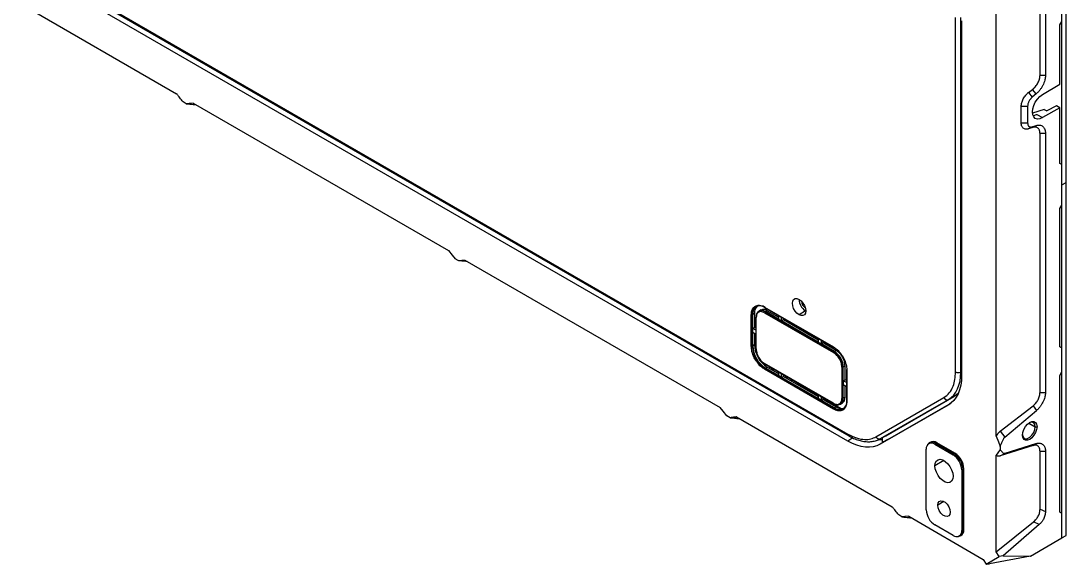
# Model space of a CAD drawing. Header units: millimetres. Extents: x 9226 to 36041, y 16031 to 21779.
# Drawn here: x 11479.8 to 11887.8, y 17393.8 to 17605.8 of the extents above; entities that cross this region are included whole.
import ezdxf

# ---------------------------------------------------------------- set-up
doc = ezdxf.new("R2010")
doc.units = ezdxf.units.MM

msp = doc.modelspace()

# ---------------------------------------------------------------- linework, layer by layer
at = {"color": 7, "linetype": 'Continuous', "lineweight": -3}
for p, q in [((11886.124, 17541.835), (11886.124, 17679.627)), ((11887.751, 17542.774), (11887.751, 17680.566)), ((11497.143, 17620.899), (11802.617, 17444.553)), ((11802.617, 17441.805), (11497.143, 17618.151)), ((11497.454, 17620.212), (11802.928, 17443.866)), ((11860.516, 17443.679), (11860.516, 17613.879)), ((11877.568, 17584.6), (11877.568, 17615.434)), ((11879.69, 17615.434), (11879.69, 17584.6)), ((11886.124, 17605.566), (11886.124, 17614.875)), ((11479.841, 17612.475), (11540.613, 17577.392)), ((11844.571, 17468.78), (11844.571, 17607.188)), ((11846.664, 17468.765), (11846.664, 17607.172)), ((11846.951, 17605.814), (11846.951, 17467.407)), ((11885.347, 17604.219), (11886.124, 17605.566)), ((11885.347, 17581.127), (11885.347, 17604.219)), ((11877.568, 17584.6), (11879.69, 17584.6)), ((11878.488, 17577.029), (11885.347, 17581.127)), ((11873.139, 17577.931), (11874.674, 17579.099)), ((11873.139, 17577.931), (11874.56, 17576.071)), ((11876.048, 17577.301), (11874.56, 17576.071)), ((11876.048, 17577.301), (11874.674, 17579.099)), ((11544.371, 17573.495), (11543.119, 17574.217)), ((11547.017, 17573.694), (11646.677, 17516.162)), ((11870.245, 17566.011), (11870.245, 17572.43)), ((11872.74, 17572.43), (11870.245, 17572.43)), ((11872.74, 17572.43), (11872.74, 17566.011)), ((11879.136, 17571.283), (11874.619, 17569.849)), ((11876.14, 17569.248), (11876.278, 17569.323)), ((11876.278, 17569.323), (11878.488, 17568.047)), ((11885.347, 17571.868), (11878.488, 17568.047)), ((11879.136, 17571.283), (11880.185, 17570.677)), ((11883.958, 17572.67), (11880.185, 17570.677)), ((11885.347, 17571.868), (11883.958, 17572.67)), ((11885.347, 17550.205), (11885.347, 17571.868)), ((11870.245, 17566.011), (11872.74, 17566.011)), ((11874.56, 17564.47), (11876.048, 17564.959)), ((11874.674, 17564.195), (11876.048, 17564.959)), ((11874.56, 17564.47), (11873.139, 17563.68)), ((11874.674, 17564.195), (11873.139, 17563.68)), ((11877.568, 17460.807), (11877.568, 17561.864)), ((11879.69, 17561.864), (11877.568, 17561.864)), ((11879.69, 17561.864), (11879.69, 17460.807)), ((11886.124, 17549.756), (11885.347, 17550.205)), ((11886.124, 17533.915), (11886.124, 17549.756)), ((11886.124, 17541.835), (11887.751, 17542.774)), ((11886.124, 17404.044), (11886.124, 17541.835)), ((11887.751, 17404.983), (11887.751, 17542.774)), ((11885.347, 17532.568), (11886.124, 17533.915)), ((11885.347, 17478.554), (11885.347, 17532.568)), ((11650.437, 17512.264), (11649.323, 17512.907)), ((11653.083, 17512.464), (11752.743, 17454.931)), ((11766.125, 17491.613), (11765.455, 17491.184)), ((11766.125, 17491.613), (11766.125, 17486.191)), ((11767.878, 17492.534), (11767.732, 17492.436)), ((11768.797, 17493.004), (11768.062, 17492.64)), ((11770.088, 17494.113), (11796.958, 17478.601)), ((11770.088, 17491.887), (11796.958, 17476.375)), ((11770.15, 17493.976), (11797.02, 17478.464)), ((11770.289, 17492.247), (11770.442, 17492.345)), ((11770.289, 17492.247), (11797.159, 17476.736)), ((11770.442, 17492.345), (11771.149, 17492.71)), ((11775.453, 17489.452), (11770.442, 17492.345)), ((11770.443, 17493.807), (11770.443, 17492.956)), ((11775.453, 17490.225), (11771.149, 17492.71)), ((11785.998, 17492.695), (11783.523, 17491.116)), ((11785.998, 17492.695), (11786.128, 17492.624)), ((11764.882, 17478.858), (11764.882, 17491.106)), ((11765.455, 17491.184), (11765.294, 17491.1)), ((11765.294, 17478.852), (11765.294, 17491.1)), ((11765.455, 17485.805), (11765.455, 17491.184)), ((11766.722, 17490.116), (11766.722, 17477.868)), ((11766.81, 17477.745), (11766.81, 17489.993)), ((11775.453, 17490.914), (11775.453, 17489.452)), ((11775.453, 17489.452), (11776.744, 17488.707)), ((11776.744, 17488.707), (11776.744, 17490.169)), ((11777.414, 17489.093), (11776.744, 17488.707)), ((11791.01, 17480.471), (11776.744, 17488.707)), ((11777.414, 17489.093), (11777.414, 17489.783)), ((11791.01, 17481.245), (11777.414, 17489.093)), ((11780.058, 17488.256), (11780.058, 17487.567)), ((11765.455, 17485.805), (11766.125, 17486.191)), ((11765.455, 17484.314), (11765.455, 17485.805)), ((11766.722, 17485.073), (11765.455, 17485.805)), ((11765.455, 17478.936), (11765.455, 17484.314)), ((11765.455, 17484.314), (11766.722, 17483.583)), ((11766.722, 17485.847), (11766.125, 17486.191)), ((11766.125, 17483.928), (11766.125, 17479.365)), ((11766.125, 17479.365), (11765.455, 17478.936)), ((11766.413, 17482.893), (11766.722, 17481.124)), ((11791.01, 17481.934), (11791.01, 17480.471)), ((11791.01, 17480.471), (11792.3, 17479.726)), ((11792.3, 17479.726), (11792.3, 17481.189)), ((11792.97, 17480.113), (11792.3, 17479.726)), ((11797.312, 17476.833), (11792.3, 17479.726)), ((11792.97, 17480.113), (11792.97, 17480.802)), ((11798.019, 17477.198), (11792.97, 17480.113)), ((11765.294, 17478.852), (11765.455, 17478.936)), ((11797.312, 17476.833), (11797.159, 17476.736)), ((11798.019, 17477.198), (11797.312, 17476.833)), ((11886.124, 17478.104), (11885.347, 17478.554)), ((11886.124, 17468.796), (11886.124, 17478.104)), ((11796.958, 17456.555), (11770.088, 17472.067)), ((11770.15, 17471.929), (11797.02, 17456.417)), ((11800.81, 17470.773), (11801.48, 17471.203)), ((11801.48, 17465.781), (11801.48, 17471.203)), ((11796.958, 17454.328), (11770.088, 17469.84)), ((11770.442, 17470.298), (11770.289, 17470.201)), ((11797.159, 17454.689), (11770.289, 17470.201)), ((11771.149, 17470.664), (11770.442, 17470.298)), ((11775.453, 17467.405), (11770.442, 17470.298)), ((11771.149, 17470.664), (11775.453, 17468.179)), ((11772.647, 17470.488), (11773.588, 17469.255)), ((11775.453, 17468.868), (11775.453, 17467.405)), ((11776.744, 17466.66), (11775.453, 17467.405)), ((11776.744, 17466.66), (11776.744, 17468.123)), ((11776.744, 17466.66), (11777.414, 17467.047)), ((11777.414, 17467.047), (11777.414, 17467.736)), ((11777.414, 17467.047), (11791.01, 17459.198)), ((11778.127, 17467.324), (11778.724, 17466.291)), ((11800.237, 17470.696), (11800.237, 17458.448)), ((11800.65, 17470.69), (11800.81, 17470.773)), ((11800.65, 17470.69), (11800.65, 17458.442)), ((11800.81, 17465.394), (11800.81, 17470.773)), ((11802.077, 17469.706), (11802.077, 17457.458)), ((11802.165, 17469.583), (11802.165, 17457.335)), ((11885.347, 17467.449), (11886.124, 17468.796)), ((11885.347, 17414.047), (11885.347, 17467.449)), ((11791.01, 17458.424), (11776.744, 17466.66)), ((11780.235, 17465.418), (11780.406, 17465.606)), ((11780.406, 17465.606), (11780.574, 17465.912)), ((11780.736, 17465.129), (11780.736, 17465.818)), ((11783.771, 17463.65), (11784.123, 17463.863)), ((11784.089, 17463.654), (11784.089, 17463.843)), ((11784.089, 17463.654), (11791.01, 17459.658)), ((11800.81, 17465.394), (11801.48, 17465.781)), ((11800.81, 17465.394), (11800.81, 17463.904)), ((11802.077, 17464.663), (11800.81, 17465.394)), ((11800.81, 17458.525), (11800.81, 17463.904)), ((11800.81, 17463.904), (11802.077, 17463.173)), ((11802.077, 17465.437), (11801.48, 17465.781)), ((11801.48, 17458.955), (11801.48, 17463.517)), ((11791.01, 17459.887), (11791.01, 17458.424)), ((11792.3, 17457.68), (11792.3, 17459.142)), ((11792.97, 17458.066), (11792.97, 17458.756)), ((11801.48, 17458.955), (11800.81, 17458.525)), ((11813.534, 17443.472), (11840.049, 17458.784)), ((11817.362, 17443.865), (11843.876, 17459.176)), ((11841.832, 17458.082), (11843.876, 17459.176)), ((11877.568, 17460.807), (11879.69, 17460.807)), ((11792.3, 17457.68), (11791.01, 17458.424)), ((11792.3, 17457.68), (11792.97, 17458.066)), ((11797.312, 17454.786), (11792.3, 17457.68)), ((11792.97, 17458.527), (11799.98, 17454.48)), ((11792.97, 17458.066), (11798.019, 17455.152)), ((11797.159, 17454.689), (11797.312, 17454.786)), ((11798.019, 17455.152), (11797.312, 17454.786)), ((11799.534, 17456.132), (11799.692, 17456.21)), ((11799.875, 17456.316), (11800.558, 17456.771)), ((11800.81, 17458.525), (11800.65, 17458.442)), ((11841.732, 17455.869), (11815.217, 17440.558)), ((11815.317, 17442.77), (11841.832, 17458.082)), ((11818.182, 17442.443), (11843.028, 17456.791)), ((11862.043, 17445.635), (11874.851, 17455.577)), ((11874.851, 17455.577), (11876.234, 17453.799)), ((11756.641, 17450.954), (11755.389, 17451.677)), ((11759.148, 17451.234), (11819.92, 17416.151)), ((11863.826, 17443.343), (11876.234, 17453.799)), ((11875.695, 17447.424), (11876.402, 17447.424)), ((11815.098, 17442.648), (11817.142, 17443.743)), ((11818.182, 17442.443), (11815.217, 17440.558)), ((11815.317, 17442.77), (11817.362, 17443.865)), ((11815.921, 17443.089), (11815.921, 17441.541)), ((11817.142, 17443.743), (11817.362, 17443.865)), ((11862.043, 17445.635), (11863.826, 17443.343)), ((11833.176, 17414.937), (11833.176, 17438.617)), ((11834.614, 17441.306), (11834.335, 17441.102)), ((11836.556, 17440.569), (11843.627, 17436.487)), ((11836.965, 17440.954), (11837.263, 17441.156)), ((11836.965, 17440.954), (11844.036, 17436.871)), ((11844.334, 17437.074), (11837.263, 17441.156)), ((11862.012, 17439.76), (11862.012, 17438.474)), ((11874.851, 17440.089), (11862.043, 17435.998)), ((11876.234, 17440.855), (11863.826, 17436.985)), ((11874.851, 17440.089), (11876.234, 17440.855)), ((11844.036, 17436.871), (11844.334, 17437.074)), ((11860.516, 17398.577), (11860.516, 17436.282)), ((11862.043, 17435.998), (11863.826, 17436.985)), ((11877.568, 17415.241), (11877.568, 17437.837)), ((11877.568, 17437.837), (11879.69, 17437.837)), ((11879.69, 17437.837), (11879.69, 17414.292)), ((11847.008, 17430.631), (11847.008, 17406.952)), ((11847.545, 17430.793), (11847.87, 17430.95)), ((11847.545, 17430.793), (11847.545, 17407.113)), ((11847.87, 17407.27), (11847.87, 17430.95)), ((11877.568, 17415.241), (11879.69, 17414.292)), ((11886.124, 17413.598), (11885.347, 17414.047)), ((11823.678, 17412.254), (11822.426, 17412.977)), ((11826.324, 17412.454), (11855.44, 17395.646)), ((11860.516, 17398.577), (11874.996, 17410.256)), ((11877.249, 17409.247), (11874.996, 17410.256)), ((11886.124, 17404.044), (11886.124, 17413.598)), ((11843.627, 17405), (11836.556, 17409.082)), ((11847.545, 17407.113), (11847.87, 17407.27)), ((11877.249, 17409.247), (11863.198, 17396.967)), ((11846.359, 17404.761), (11846.675, 17404.9)), ((11873.821, 17396.941), (11886.124, 17404.044)), ((11886.124, 17404.044), (11887.751, 17404.983)), ((11861.569, 17396.714), (11860.516, 17398.577)), ((11855.44, 17395.646), (11856.527, 17393.803)), ((11856.527, 17393.803), (11861.569, 17396.714)), ((11856.527, 17393.803), (11857.865, 17393.888)), ((11873.821, 17396.941), (11857.865, 17393.888)), ((11863.198, 17396.967), (11861.569, 17396.714)), ((11863.198, 17396.967), (11873.821, 17396.941))]:
    msp.add_line(p, q, dxfattribs=at)
at = {"color": 8, "linetype": 'Continuous', "lineweight": -3}
for p, q in [((11766.413, 17482.859), (11766.722, 17483.037)), ((11766.125, 17482.727), (11766.413, 17482.893)), ((11766.722, 17478.989), (11766.16, 17478.665)), ((11771.728, 17470.329), (11772.325, 17470.674)), ((11846.664, 17468.765), (11846.951, 17468.922)), ((11780.406, 17465.319), (11780.406, 17465.606)), ((11783.222, 17464.383), (11782.636, 17464.032)), ((11842.336, 17456.254), (11841.732, 17455.869)), ((11873.204, 17448.862), (11875.695, 17447.424)), ((11804.585, 17443.02), (11802.617, 17441.805)), ((11815.12, 17442.66), (11815.317, 17442.77)), ((11840.092, 17434.215), (11836.556, 17432.174)), ((11840.092, 17418.211), (11837.688, 17416.823))]:
    msp.add_line(p, q, dxfattribs=at)
at = {"color": 7, "linetype": 'Continuous', "lineweight": -3, "flags": 128}
for points in [[(11878.488, 17568.047), (11877.481, 17567.619), (11876.543, 17567.526), (11875.738, 17567.775), (11875.12, 17568.348), (11874.731, 17569.207), (11874.599, 17570.293), (11874.731, 17571.532), (11875.12, 17572.839), (11875.738, 17574.126), (11876.543, 17575.305), (11877.481, 17576.295), (11878.488, 17577.029)], [(11547.017, 17573.694), (11545.535, 17573.583), (11544.371, 17573.495)], [(11646.677, 17516.162), (11648.159, 17514.339), (11649.323, 17512.907)], [(11650.437, 17512.264), (11651.919, 17512.376), (11653.083, 17512.464)], [(11783.523, 17491.116), (11782.718, 17491.728), (11781.992, 17492.574), (11781.416, 17493.573), (11781.046, 17494.625), (11780.919, 17495.628), (11781.046, 17496.483), (11781.416, 17497.108), (11781.992, 17497.441), (11782.718, 17497.449), (11783.523, 17497.132)], [(11783.523, 17497.132), (11784.328, 17496.52), (11785.054, 17495.673), (11785.63, 17494.675), (11786, 17493.623), (11786.128, 17492.62), (11786, 17491.765), (11785.63, 17491.14), (11785.054, 17490.807), (11784.328, 17490.799), (11783.523, 17491.116)], [(11766.981, 17476.595), (11766.866, 17477.159), (11766.799, 17477.984)], [(11846.951, 17467.407), (11846.865, 17465.439), (11846.608, 17463.59), (11846.184, 17461.876), (11845.594, 17460.315), (11844.847, 17458.921), (11843.948, 17457.708), (11842.906, 17456.688), (11841.732, 17455.869)], [(11841.832, 17458.082), (11842.919, 17458.839), (11843.883, 17459.784), (11844.716, 17460.908), (11845.408, 17462.198), (11845.954, 17463.644), (11846.347, 17465.23), (11846.585, 17466.943), (11846.664, 17468.765)], [(11843.876, 17459.176), (11844.967, 17459.936), (11845.753, 17460.682)], [(11755.389, 17451.677), (11753.907, 17453.499), (11752.743, 17454.931)], [(11870.674, 17444.117), (11870.814, 17445.22), (11871.221, 17446.377), (11871.855, 17447.474), (11872.653, 17448.405), (11873.538, 17449.078), (11874.423, 17449.427), (11875.221, 17449.418), (11875.855, 17449.052), (11876.262, 17448.365), (11876.402, 17447.424)], [(11876.402, 17447.424), (11876.262, 17446.321), (11875.855, 17445.164), (11875.221, 17444.067), (11874.423, 17443.136), (11873.538, 17442.464), (11872.653, 17442.115), (11871.855, 17442.123), (11871.221, 17442.489), (11870.814, 17443.176), (11870.674, 17444.117)], [(11870.68, 17444.332), (11870.826, 17443.622), (11871.261, 17443.001), (11871.929, 17442.74), (11872.749, 17442.868), (11873.62, 17443.372), (11874.44, 17444.189), (11875.107, 17445.222), (11875.543, 17446.345), (11875.695, 17447.424)], [(11875.695, 17447.424), (11875.543, 17448.328), (11875.107, 17448.948), (11874.44, 17449.21), (11873.62, 17449.081), (11873.355, 17448.965)], [(11860.516, 17443.679), (11861.354, 17441.484), (11862.012, 17439.76)], [(11815.217, 17440.558), (11813.921, 17439.95), (11812.517, 17439.558), (11811.017, 17439.385), (11809.436, 17439.435), (11807.79, 17439.705), (11806.093, 17440.193), (11804.364, 17440.896), (11802.617, 17441.805)], [(11862.012, 17438.474), (11861.174, 17437.246), (11860.516, 17436.282)], [(11836.556, 17432.174), (11836.699, 17433.242), (11837.118, 17434.057), (11837.777, 17434.555), (11838.623, 17434.695), (11839.589, 17434.465), (11840.595, 17433.884), (11841.561, 17432.999), (11842.407, 17431.882), (11843.066, 17430.623), (11843.484, 17429.325), (11843.627, 17428.092)], [(11843.627, 17428.092), (11843.484, 17427.024), (11843.066, 17426.209), (11842.407, 17425.711), (11841.561, 17425.571), (11840.595, 17425.801), (11839.589, 17426.382), (11838.623, 17427.267), (11837.777, 17428.384), (11837.118, 17429.643), (11836.699, 17430.941), (11836.556, 17432.174)], [(11837.688, 17416.823), (11837.833, 17417.689), (11838.25, 17418.283), (11838.89, 17418.534), (11839.674, 17418.41), (11840.509, 17417.928), (11841.294, 17417.146), (11841.934, 17416.157), (11842.351, 17415.081), (11842.496, 17414.047)], [(11842.496, 17414.047), (11842.351, 17413.182), (11841.934, 17412.588), (11841.294, 17412.337), (11840.509, 17412.46), (11839.674, 17412.942), (11838.89, 17413.725), (11838.25, 17414.714), (11837.833, 17415.79), (11837.688, 17416.823)], [(11826.324, 17412.454), (11824.842, 17412.342), (11823.678, 17412.254)]]:
    msp.add_lwpolyline(points, dxfattribs=at)
at = {"color": 7, "linetype": 'Continuous', "lineweight": -3}
for centre, radius, start, end in [((11788.791, 17497.157), 5.264, 180.29981, 237.96003), ((11787.82, 17496.604), 3.365, 183.69888, 236.29574), ((11768.339, 17491.594), 3.085, 50.79679, 189.21396), ((11768.888, 17491.57), 3.454, 123.70365, 186.41669), ((11769.946, 17491.915), 3.833, 137.50785, 184.51979), ((11768.927, 17490.577), 2.156, 50.79694, 189.21381), ((11769.011, 17490.416), 2.401, 53.42301, 118.14078), ((11770.552, 17491.865), 0.464, 124.46734, 177.26495), ((11765.094, 17491.519), 0.464, 242.73811, 295.52988), ((11766.865, 17490.104), 0.144, 117.48507, 175.26929), ((11777.032, 17479.861), 10.919, 182.60546, 237.39454), ((11765.094, 17479.271), 0.464, 242.73811, 295.52988), ((11776.139, 17479.346), 10.856, 182.60548, 237.39452), ((11776.282, 17479.428), 10.838, 182.60542, 237.39458), ((11797.422, 17476.353), 0.464, 124.46734, 177.26495), ((11797.08, 17478.587), 0.137, 244.01254, 295.41513), ((11793.072, 17470.345), 7.586, 2.60538, 57.39452), ((11793.215, 17470.428), 7.603, 2.60547, 57.39448), ((11770.552, 17469.818), 0.464, 124.46734, 177.26495), ((11800.45, 17471.109), 0.464, 242.73537, 295.53262), ((11802.212, 17469.697), 0.135, 126.00458, 176.13704), ((11845.633, 17470.837), 2.314, 242.6788, 296.45485), ((11783.084, 17460.31), 3.354, 33.43893, 86.56644), ((11841.311, 17459.373), 1.393, 205.03054, 291.96306), ((11797.422, 17454.306), 0.464, 124.46734, 177.26495), ((11797.082, 17456.548), 0.144, 244.71735, 302.51668), ((11798.522, 17458.097), 2.156, 230.79665, 9.2144), ((11799.109, 17457.08), 3.085, 230.79674, 9.21422), ((11799.352, 17457.457), 3.361, 232.61482, 297.26692), ((11800.19, 17458.309), 3.832, 235.48403, 282.48918), ((11798.492, 17458.217), 2.339, 300.8712, 7.56681), ((11800.45, 17458.861), 0.464, 242.73537, 295.53262), ((11814.796, 17444.062), 1.393, 205.03116, 291.96267), ((11815.313, 17453.272), 10.903, 267.30025, 273.19775), ((11813.914, 17449.862), 8.559, 283.56491, 299.91608), ((11835.237, 17438.951), 2.088, 50.79688, 189.21403), ((11835.83, 17439.305), 2.341, 52.23896, 121.28321), ((11838.056, 17439.385), 1.91, 124.82195, 141.71968), ((11845.127, 17435.303), 1.91, 124.82195, 141.71968), ((11839.668, 17430.297), 7.347, 2.60535, 57.3946), ((11839.926, 17430.446), 7.627, 2.60562, 57.39433), ((11840.194, 17430.601), 7.684, 2.60552, 57.39448), ((11846.733, 17432.522), 1.91, 278.27845, 295.1739), ((11840.515, 17415.271), 7.347, 182.60549, 237.39441), ((11844.947, 17406.617), 2.088, 230.79675, 9.21431), ((11845.484, 17406.987), 2.403, 299.71564, 6.76395), ((11846.733, 17408.842), 1.91, 278.27845, 295.1739)]:
    msp.add_arc(centre, radius, start, end, dxfattribs=at)
at = {"color": 8, "linetype": 'Continuous', "lineweight": -3}
for centre, radius, start, end in [((11770.232, 17494.095), 0.145, 172.94355, 235.74348), ((11766.87, 17490.129), 0.149, 185.22389, 246.0985), ((11766.866, 17477.879), 0.145, 184.29247, 247.02992), ((11797.106, 17478.586), 0.149, 173.8778, 234.80923), ((11770.236, 17472.051), 0.149, 173.89708, 234.78994), ((11802.221, 17469.716), 0.145, 184.24931, 247.06926), ((11797.102, 17456.537), 0.145, 172.96492, 235.7221), ((11802.221, 17457.468), 0.145, 184.24931, 247.06926), ((11803.376, 17444.481), 0.763, 174.59422, 232.79607), ((11835.538, 17439.044), 2.384, 53.23296, 120.39575), ((11845.244, 17406.799), 2.323, 298.58349, 7.77895)]:
    msp.add_arc(centre, radius, start, end, dxfattribs=at)
at = {"color": 7, "linetype": 'Continuous', "lineweight": -3}
for points, knots in [([(11874.674, 17579.099), (11874.725, 17579.138), (11874.826, 17579.216), (11874.975, 17579.341), (11875.122, 17579.471), (11875.267, 17579.608), (11875.41, 17579.75), (11875.55, 17579.897), (11875.688, 17580.051), (11875.957, 17580.367), (11876.336, 17580.872), (11876.768, 17581.599), (11877.119, 17582.358), (11877.332, 17583.001), (11877.454, 17583.509), (11877.52, 17583.883), (11877.561, 17584.249), (11877.566, 17584.483), (11877.568, 17584.6)], [0, 0, 0, 0, 0.0315381, 0.0629144, 0.0941856, 0.1254092, 0.1566431, 0.1879449, 0.2193719, 0.2509807, 0.3760659, 0.5001656, 0.6241283, 0.7492609, 0.8122202, 0.8746823, 0.9371184, 1, 1, 1, 1]), ([(11879.69, 17584.6), (11879.689, 17584.532), (11879.688, 17584.396), (11879.678, 17584.189), (11879.662, 17583.979), (11879.639, 17583.767), (11879.61, 17583.553), (11879.574, 17583.336), (11879.532, 17583.117), (11879.483, 17582.895), (11879.365, 17582.413), (11879.127, 17581.662), (11878.686, 17580.659), (11878.143, 17579.693), (11877.636, 17578.972), (11877.227, 17578.468), (11876.945, 17578.149), (11876.654, 17577.847), (11876.355, 17577.562), (11876.151, 17577.388), (11876.048, 17577.301)], [0, 0, 0, 0, 0.0280508, 0.0559573, 0.0837585, 0.1114939, 0.1392033, 0.1669266, 0.1947035, 0.2225737, 0.2505763, 0.375454, 0.5000379, 0.6244328, 0.7493997, 0.7996059, 0.8495402, 0.8994315, 0.9495092, 1, 1, 1, 1]), ([(11543.119, 17574.217), (11542.701, 17574.746), (11542.283, 17575.275), (11541.656, 17576.069), (11541.447, 17576.333), (11541.134, 17576.73), (11541.029, 17576.862), (11540.82, 17577.127), (11540.716, 17577.258), (11540.613, 17577.392)], [0, 0, 0, 0, 0.5, 0.5, 0.75, 0.75, 0.875, 0.875, 1, 1, 1, 1]), ([(11870.245, 17572.43), (11870.246, 17572.488), (11870.247, 17572.605), (11870.257, 17572.783), (11870.274, 17572.964), (11870.297, 17573.147), (11870.326, 17573.333), (11870.362, 17573.52), (11870.405, 17573.711), (11870.503, 17574.092), (11870.695, 17574.671), (11871.045, 17575.43), (11871.478, 17576.158), (11871.898, 17576.719), (11872.261, 17577.134), (11872.544, 17577.424), (11872.837, 17577.693), (11873.038, 17577.851), (11873.139, 17577.931)], [0, 0, 0, 0, 0.0315239, 0.0628785, 0.0941218, 0.1253124, 0.1565094, 0.1877715, 0.2191575, 0.2507251, 0.3756434, 0.4999278, 0.6239898, 0.7491098, 0.8119519, 0.8744067, 0.936936, 1, 1, 1, 1]), ([(11544.371, 17573.495), (11545.291, 17573.395), (11546.293, 17573.287), (11547.341, 17573.172), (11547.6, 17573.15), (11547.791, 17573.145), (11547.924, 17573.167), (11547.929, 17573.168)], [0, 0, 0, 0, 0.7775601, 0.8469282, 0.8851242, 0.9960319, 1, 1, 1, 1]), ([(11874.56, 17576.071), (11874.518, 17576.036), (11874.434, 17575.964), (11874.31, 17575.849), (11874.188, 17575.727), (11874.068, 17575.598), (11873.951, 17575.462), (11873.76, 17575.227), (11873.512, 17574.878), (11873.24, 17574.398), (11873.022, 17573.899), (11872.88, 17573.448), (11872.795, 17573.059), (11872.749, 17572.735), (11872.743, 17572.531), (11872.74, 17572.43)], [0, 0, 0, 0, 0.0415579, 0.0830308, 0.1245488, 0.1662415, 0.208237, 0.2506606, 0.3766107, 0.4999741, 0.6230829, 0.7492469, 0.8335803, 0.9168085, 1, 1, 1, 1]), ([(11874.853, 17568.869), (11874.916, 17568.863), (11875.303, 17568.828), (11875.759, 17569.057), (11876.14, 17569.248)], [0, 0, 0, 0, 0.1632478, 1, 1, 1, 1]), ([(11876.14, 17569.248), (11876.166, 17569.262), (11876.212, 17569.286), (11876.258, 17569.311), (11876.278, 17569.323)], [0, 0, 0, 0, 0.5600012, 1, 1, 1, 1]), ([(11873.139, 17563.68), (11873.088, 17563.664), (11872.987, 17563.632), (11872.838, 17563.593), (11872.691, 17563.562), (11872.546, 17563.54), (11872.404, 17563.525), (11872.264, 17563.519), (11872.126, 17563.521), (11871.857, 17563.542), (11871.479, 17563.633), (11871.046, 17563.887), (11870.695, 17564.262), (11870.481, 17564.671), (11870.359, 17565.044), (11870.294, 17565.346), (11870.253, 17565.668), (11870.248, 17565.896), (11870.245, 17566.011)], [0, 0, 0, 0, 0.0315914, 0.0629975, 0.0942748, 0.1254805, 0.1566719, 0.1879066, 0.2192421, 0.2507351, 0.3756303, 0.4999462, 0.624169, 0.749276, 0.8121212, 0.8745427, 0.937012, 1, 1, 1, 1]), ([(11872.74, 17566.011), (11872.741, 17565.961), (11872.742, 17565.862), (11872.754, 17565.72), (11872.772, 17565.582), (11872.798, 17565.449), (11872.831, 17565.321), (11872.898, 17565.118), (11873.021, 17564.867), (11873.239, 17564.62), (11873.512, 17564.454), (11873.795, 17564.382), (11874.065, 17564.371), (11874.308, 17564.397), (11874.476, 17564.446), (11874.56, 17564.47)], [0, 0, 0, 0, 0.0415221, 0.0829664, 0.1244673, 0.1661586, 0.2081722, 0.2506371, 0.3765588, 0.5000032, 0.6230759, 0.7493082, 0.8335513, 0.9167701, 1, 1, 1, 1]), ([(11876.048, 17564.959), (11876.105, 17564.977), (11876.219, 17565.013), (11876.388, 17565.056), (11876.554, 17565.092), (11876.718, 17565.119), (11876.879, 17565.138), (11877.038, 17565.148), (11877.194, 17565.15), (11877.348, 17565.143), (11877.673, 17565.111), (11878.143, 17564.986), (11878.686, 17564.647), (11879.127, 17564.152), (11879.384, 17563.638), (11879.525, 17563.202), (11879.599, 17562.893), (11879.651, 17562.567), (11879.684, 17562.225), (11879.688, 17561.985), (11879.69, 17561.864)], [0, 0, 0, 0, 0.0280757, 0.0560016, 0.0838161, 0.1115579, 0.1392662, 0.1669801, 0.194739, 0.2225819, 0.2505474, 0.3753906, 0.4999626, 0.6244255, 0.7494284, 0.7996663, 0.8496103, 0.8994924, 0.9495455, 1, 1, 1, 1]), ([(11877.568, 17561.864), (11877.568, 17561.922), (11877.567, 17562.037), (11877.556, 17562.204), (11877.54, 17562.367), (11877.517, 17562.525), (11877.487, 17562.678), (11877.451, 17562.827), (11877.408, 17562.97), (11877.31, 17563.245), (11877.118, 17563.613), (11876.768, 17563.988), (11876.335, 17564.241), (11875.915, 17564.342), (11875.552, 17564.36), (11875.269, 17564.339), (11874.976, 17564.287), (11874.775, 17564.226), (11874.674, 17564.195)], [0, 0, 0, 0, 0.031472, 0.0627972, 0.0940342, 0.1252421, 0.15648, 0.1878071, 0.2192818, 0.2509618, 0.3760706, 0.5001362, 0.6239472, 0.7490886, 0.8120465, 0.8745437, 0.9370411, 1, 1, 1, 1]), ([(11653.988, 17511.942), (11653.476, 17511.97), (11652.281, 17512.036), (11651.108, 17512.181), (11650.437, 17512.264)], [0, 0, 0, 0, 0.42852018, 1, 1, 1, 1]), ([(11764.882, 17491.106), (11764.921, 17491.642), (11765.002, 17492.749), (11765.671, 17493.997), (11766.789, 17494.794), (11768.325, 17494.935), (11769.515, 17494.38), (11770.088, 17494.113)], [0, 0, 0, 0, 0.1775624, 0.3671394, 0.5633611, 0.7897516, 1, 1, 1, 1]), ([(11770.088, 17491.887), (11769.623, 17492.088), (11768.656, 17492.507), (11767.559, 17492.118), (11766.918, 17491.217), (11766.845, 17490.392), (11766.81, 17489.993)], [0, 0, 0, 0, 0.2706523, 0.56222367, 0.78858043, 1, 1, 1, 1]), ([(11771.149, 17492.71), (11770.69, 17492.923), (11769.814, 17493.329), (11769.131, 17493.087), (11768.807, 17492.973)], [0, 0, 0, 0, 0.52458264, 1, 1, 1, 1]), ([(11770.088, 17469.84), (11769.605, 17470.165), (11768.605, 17470.835), (11767.191, 17472.424), (11765.941, 17474.437), (11765.052, 17476.724), (11764.937, 17478.165), (11764.882, 17478.858)], [0, 0, 0, 0, 0.1775625, 0.3671389, 0.5633611, 0.7897516, 1, 1, 1, 1]), ([(11766.81, 17477.745), (11766.868, 17477.175), (11766.988, 17475.989), (11767.874, 17474.21), (11768.975, 17472.834), (11769.726, 17472.316), (11770.088, 17472.067)], [0, 0, 0, 0, 0.27065454, 0.56222366, 0.78858043, 1, 1, 1, 1]), ([(11796.958, 17478.601), (11797.442, 17478.277), (11798.441, 17477.606), (11799.856, 17476.017), (11801.105, 17474.005), (11801.995, 17471.718), (11802.11, 17470.277), (11802.165, 17469.583)], [0, 0, 0, 0, 0.1775614, 0.3671392, 0.5633606, 0.7897514, 1, 1, 1, 1]), ([(11800.237, 17470.696), (11800.179, 17471.267), (11800.059, 17472.453), (11799.173, 17474.232), (11798.072, 17475.608), (11797.321, 17476.125), (11796.958, 17476.375)], [0, 0, 0, 0, 0.2706534, 0.5622241, 0.7885804, 1, 1, 1, 1]), ([(11801.48, 17471.203), (11801.428, 17471.757), (11801.324, 17472.864), (11800.524, 17474.648), (11799.38, 17476.233), (11798.473, 17476.876), (11798.019, 17477.198)], [0, 0, 0, 0, 0.2499999, 0.5, 0.7500008, 1, 1, 1, 1]), ([(11840.049, 17458.784), (11840.794, 17459.329), (11842.296, 17460.429), (11843.66, 17462.975), (11844.44, 17465.787), (11844.528, 17467.788), (11844.571, 17468.78)], [0, 0, 0, 0, 0.2778339, 0.5604593, 0.7821008, 1, 1, 1, 1]), ([(11800.537, 17456.794), (11800.798, 17457.018), (11801.349, 17457.49), (11801.435, 17458.451), (11801.48, 17458.955)], [0, 0, 0, 0, 0.4755313, 1, 1, 1, 1]), ([(11874.851, 17455.577), (11874.898, 17455.614), (11874.993, 17455.689), (11875.133, 17455.809), (11875.271, 17455.934), (11875.407, 17456.065), (11875.541, 17456.201), (11875.673, 17456.342), (11875.802, 17456.489), (11876.055, 17456.791), (11876.41, 17457.274), (11876.815, 17457.967), (11877.145, 17458.688), (11877.346, 17459.297), (11877.461, 17459.777), (11877.523, 17460.131), (11877.561, 17460.476), (11877.566, 17460.697), (11877.568, 17460.807)], [0, 0, 0, 0, 0.0313692, 0.0626035, 0.0937606, 0.1248988, 0.1560763, 0.1873514, 0.2187814, 0.2504233, 0.3754904, 0.5002025, 0.6246838, 0.7497704, 0.8126763, 0.87504, 0.9373258, 1, 1, 1, 1]), ([(11879.69, 17460.807), (11879.689, 17460.742), (11879.688, 17460.613), (11879.678, 17460.415), (11879.663, 17460.216), (11879.642, 17460.013), (11879.614, 17459.809), (11879.58, 17459.602), (11879.54, 17459.392), (11879.494, 17459.18), (11879.381, 17458.719), (11879.155, 17458.001), (11878.737, 17457.039), (11878.222, 17456.109), (11877.741, 17455.414), (11877.353, 17454.928), (11877.085, 17454.619), (11876.809, 17454.327), (11876.525, 17454.051), (11876.331, 17453.883), (11876.234, 17453.799)], [0, 0, 0, 0, 0.0279561, 0.0557813, 0.0835141, 0.1111935, 0.1388588, 0.1665491, 0.1943037, 0.2221614, 0.2501607, 0.375032, 0.5000082, 0.6248422, 0.7498408, 0.8000855, 0.849995, 0.8997977, 0.9497234, 1, 1, 1, 1]), ([(11796.958, 17456.555), (11797.424, 17456.353), (11798.39, 17455.934), (11799.488, 17456.323), (11800.129, 17457.225), (11800.202, 17458.05), (11800.237, 17458.448)], [0, 0, 0, 0, 0.27065289, 0.5622224, 0.78858048, 1, 1, 1, 1]), ([(11802.165, 17457.335), (11802.126, 17456.8), (11802.044, 17455.692), (11801.376, 17454.445), (11800.258, 17453.647), (11798.722, 17453.507), (11797.531, 17454.061), (11796.958, 17454.328)], [0, 0, 0, 0, 0.17756255, 0.36713855, 0.56336087, 0.78975148, 1, 1, 1, 1]), ([(11759.148, 17451.234), (11759.041, 17451.222), (11758.655, 17451.178), (11757.818, 17451.086), (11757.09, 17451.004), (11756.641, 17450.954)], [0, 0, 0, 0, 0.1283817, 0.4619643, 1, 1, 1, 1]), ([(11756.641, 17450.954), (11757.397, 17450.873), (11758.35, 17450.772), (11759.355, 17450.665), (11759.624, 17450.639), (11759.699, 17450.632), (11759.862, 17450.623), (11760.006, 17450.64), (11760.147, 17450.657)], [0, 0, 0, 0, 0.6483555, 0.816374, 0.8613443, 0.8780025, 0.8803045, 1, 1, 1, 1]), ([(11802.617, 17444.553), (11803.741, 17443.986), (11806.007, 17442.841), (11809.013, 17442.35), (11811.563, 17442.548), (11812.881, 17443.166), (11813.534, 17443.472)], [0, 0, 0, 0, 0.2778353, 0.5604594, 0.7821013, 1, 1, 1, 1]), ([(11802.929, 17443.894), (11803.4, 17443.624), (11804.534, 17442.975), (11806.338, 17442.263), (11808.306, 17441.732), (11810.222, 17441.515), (11812.047, 17441.614), (11813.702, 17441.979), (11814.666, 17442.454), (11815.116, 17442.676)], [0, 0, 0, 0, 0.10967093, 0.26371851, 0.41758179, 0.57054256, 0.72165468, 0.87015325, 1, 1, 1, 1]), ([(11860.516, 17443.679), (11860.542, 17443.733), (11860.594, 17443.842), (11860.679, 17444.002), (11860.769, 17444.159), (11860.865, 17444.315), (11860.966, 17444.468), (11861.072, 17444.618), (11861.212, 17444.803), (11861.386, 17445.014), (11861.598, 17445.243), (11861.817, 17445.452), (11861.968, 17445.574), (11862.043, 17445.635)], [0, 0, 0, 0, 0.0707591, 0.1413361, 0.2119424, 0.2827893, 0.3540861, 0.4260378, 0.4988442, 0.6260874, 0.751275, 0.8755299, 1, 1, 1, 1]), ([(11862.012, 17439.76), (11862.17, 17440.118), (11862.469, 17440.794), (11862.845, 17441.652), (11863.143, 17442.329), (11863.322, 17442.734), (11863.483, 17442.965), (11863.535, 17443.055), (11863.602, 17443.139), (11863.669, 17443.198), (11863.746, 17443.272), (11863.794, 17443.315), (11863.826, 17443.343)], [0, 0, 0, 0, 0.289629, 0.546849, 0.6914899, 0.839411, 0.8686776, 0.8977948, 0.9162387, 0.9485969, 0.9657607, 1, 1, 1, 1]), ([(11834.351, 17441.074), (11834.176, 17440.946), (11833.799, 17440.671), (11833.591, 17440.25), (11833.479, 17440.024)], [0, 0, 0, 0, 0.4634625, 1, 1, 1, 1]), ([(11863.826, 17436.985), (11863.694, 17436.943), (11863.569, 17436.937), (11863.406, 17436.977), (11863.357, 17437), (11863.268, 17437.06), (11863.231, 17437.102), (11863.048, 17437.307), (11862.623, 17437.784), (11862.245, 17438.211), (11862.012, 17438.474)], [0, 0, 0, 0, 0.125, 0.125, 0.1875, 0.1875, 0.25, 0.25, 0.5, 1, 1, 1, 1]), ([(11877.568, 17437.837), (11877.568, 17437.891), (11877.567, 17438), (11877.557, 17438.157), (11877.542, 17438.311), (11877.52, 17438.46), (11877.492, 17438.605), (11877.458, 17438.746), (11877.417, 17438.881), (11877.325, 17439.142), (11877.144, 17439.492), (11876.815, 17439.852), (11876.409, 17440.101), (11876.015, 17440.205), (11875.675, 17440.229), (11875.409, 17440.215), (11875.134, 17440.172), (11874.945, 17440.117), (11874.851, 17440.089)], [0, 0, 0, 0, 0.03136385, 0.06259403, 0.09374844, 0.12488543, 0.15606344, 0.18734066, 0.21877476, 0.25042253, 0.37549029, 0.50020027, 0.62466786, 0.74975631, 0.81266227, 0.87502877, 0.93731955, 1, 1, 1, 1]), ([(11876.234, 17440.855), (11876.288, 17440.871), (11876.396, 17440.903), (11876.556, 17440.942), (11876.714, 17440.973), (11876.869, 17440.996), (11877.022, 17441.011), (11877.173, 17441.017), (11877.321, 17441.016), (11877.467, 17441.007), (11877.776, 17440.969), (11878.222, 17440.84), (11878.736, 17440.505), (11879.155, 17440.026), (11879.399, 17439.532), (11879.533, 17439.114), (11879.603, 17438.818), (11879.653, 17438.507), (11879.684, 17438.18), (11879.688, 17437.952), (11879.69, 17437.837)], [0, 0, 0, 0, 0.027944, 0.0557601, 0.0834869, 0.1111636, 0.1388295, 0.1665238, 0.1942858, 0.2221545, 0.2501682, 0.3750481, 0.5000251, 0.6248208, 0.7498149, 0.8000557, 0.8499661, 0.8997743, 0.9497097, 1, 1, 1, 1]), ([(11862.043, 17435.998), (11862, 17435.986), (11861.915, 17435.96), (11861.788, 17435.932), (11861.664, 17435.913), (11861.542, 17435.903), (11861.421, 17435.902), (11861.303, 17435.91), (11861.159, 17435.93), (11860.994, 17435.973), (11860.817, 17436.049), (11860.655, 17436.149), (11860.563, 17436.238), (11860.516, 17436.282)], [0, 0, 0, 0, 0.0706265, 0.1411173, 0.2116847, 0.2825402, 0.3538929, 0.4259475, 0.4989028, 0.6263685, 0.7516211, 0.8757814, 1, 1, 1, 1]), ([(11822.426, 17412.977), (11822.008, 17413.506), (11821.591, 17414.035), (11820.964, 17414.828), (11820.755, 17415.093), (11820.441, 17415.489), (11820.337, 17415.622), (11820.128, 17415.886), (11820.023, 17416.018), (11819.92, 17416.151)], [0, 0, 0, 0, 0.5, 0.5, 0.75, 0.75, 0.875, 0.875, 1, 1, 1, 1]), ([(11874.996, 17410.256), (11875.382, 17410.568), (11875.745, 17410.921), (11876.387, 17411.694), (11876.666, 17412.114), (11877.117, 17412.988), (11877.289, 17413.442), (11877.514, 17414.351), (11877.568, 17414.804), (11877.568, 17415.241)], [0, 0, 0, 0, 0.25, 0.25, 0.5, 0.5, 0.75, 0.75, 1, 1, 1, 1]), ([(11879.69, 17414.292), (11879.655, 17413.795), (11879.588, 17412.826), (11878.984, 17411.346), (11878.166, 17410.125), (11877.559, 17409.544), (11877.249, 17409.247)], [0, 0, 0, 0, 0.285212, 0.5575783, 0.7740111, 1, 1, 1, 1]), ([(11823.678, 17412.254), (11824.598, 17412.155), (11825.6, 17412.046), (11826.648, 17411.931), (11826.908, 17411.909), (11827.098, 17411.905), (11827.231, 17411.927), (11827.236, 17411.928)], [0, 0, 0, 0, 0.7775601, 0.8469282, 0.8851242, 0.9960319, 1, 1, 1, 1]), ([(11844.823, 17404.576), (11844.859, 17404.566), (11845.186, 17404.479), (11845.728, 17404.522), (11846.171, 17404.714), (11846.343, 17404.788)], [0, 0, 0, 0, 0.07119798, 0.63908275, 1, 1, 1, 1])]:
    msp.add_open_spline(points, degree=3, knots=knots, dxfattribs=at)

doc.saveas('drawing.dxf')
